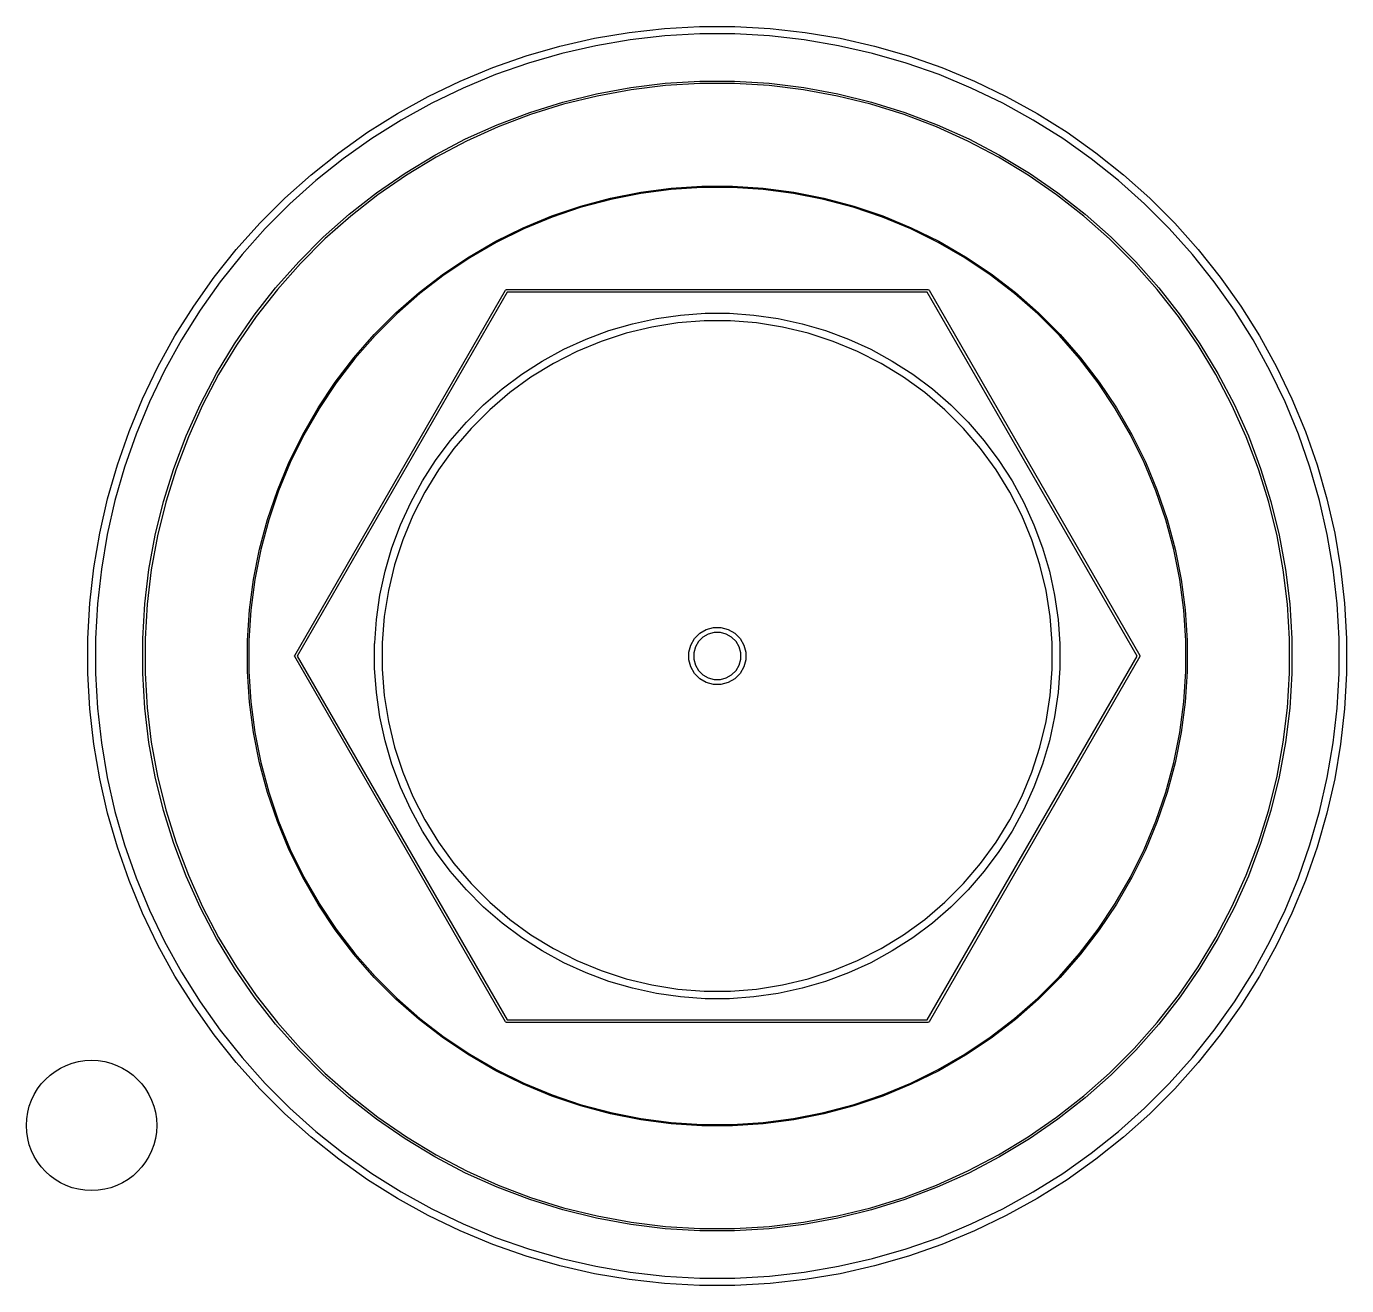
# Model space of a CAD drawing. Extents: x 0.78 to 7.64, y -5.36 to -1.05.
# Drawn here: x 6.644 to 7.641, y -5.357 to -4.407 of the extents above; entities that cross this region are included whole.
import ezdxf

# ---------------------------------------------------------------- set-up
doc = ezdxf.new("R2010")
doc.units = 0
doc.header["$MEASUREMENT"] = 0
doc.layers.add('BLACK', color=7, linetype='CONTINUOUS')

msp = doc.modelspace()

# ---------------------------------------------------------------- linework, layer by layer
at = {"layer": 'BLACK', "linetype": 'CONTINUOUS'}
for p, q in [((7.04661, -4.42156), (7.07261, -4.41563)), ((7.07261, -4.41563), (7.0989, -4.41116)), ((7.0989, -4.41116), (7.1254, -4.40818)), ((7.12588, -4.41388), (7.0997, -4.41683)), ((7.1254, -4.40818), (7.15202, -4.40668)), ((7.15218, -4.4124), (7.12588, -4.41388)), ((7.15202, -4.40668), (7.17869, -4.40668)), ((7.17853, -4.4124), (7.15218, -4.4124)), ((7.20483, -4.41388), (7.17853, -4.4124)), ((7.17869, -4.40668), (7.20531, -4.40818)), ((7.23101, -4.41683), (7.20483, -4.41388)), ((7.20531, -4.40818), (7.23181, -4.41116)), ((7.23181, -4.41116), (7.2581, -4.41563)), ((7.2581, -4.41563), (7.2841, -4.42156)), ((7.02099, -4.42895), (7.04661, -4.42156)), ((7.07373, -4.42124), (7.04804, -4.4271)), ((7.0997, -4.41683), (7.07373, -4.42124)), ((7.25698, -4.42124), (7.23101, -4.41683)), ((7.28267, -4.4271), (7.25698, -4.42124)), ((7.2841, -4.42156), (7.30972, -4.42895)), ((6.99582, -4.43775), (7.02099, -4.42895)), ((7.02273, -4.4344), (6.99786, -4.4431)), ((7.04804, -4.4271), (7.02273, -4.4344)), ((7.30798, -4.4344), (7.28267, -4.4271)), ((7.33285, -4.4431), (7.30798, -4.4344)), ((7.30972, -4.42895), (7.33489, -4.43775)), ((6.97118, -4.44796), (6.99582, -4.43775)), ((6.99786, -4.4431), (6.97352, -4.45318)), ((7.35719, -4.45318), (7.33285, -4.4431)), ((7.33489, -4.43775), (7.35953, -4.44796)), ((6.94716, -4.45953), (6.97118, -4.44796)), ((6.97352, -4.45318), (6.94978, -4.46461)), ((7.07425, -4.4575), (7.10004, -4.45278)), ((7.10031, -4.45453), (7.07463, -4.45923)), ((7.10004, -4.45278), (7.12607, -4.44962)), ((7.12623, -4.45138), (7.10031, -4.45453)), ((7.12607, -4.44962), (7.15224, -4.44803)), ((7.1523, -4.4498), (7.12623, -4.45138)), ((7.15224, -4.44803), (7.17846, -4.44803)), ((7.17841, -4.4498), (7.1523, -4.4498)), ((7.20448, -4.45138), (7.17841, -4.4498)), ((7.17846, -4.44803), (7.20464, -4.44962)), ((7.2304, -4.45453), (7.20448, -4.45138)), ((7.20464, -4.44962), (7.23066, -4.45278)), ((7.25608, -4.45923), (7.2304, -4.45453)), ((7.23066, -4.45278), (7.25645, -4.4575)), ((7.38093, -4.46461), (7.35719, -4.45318)), ((7.35953, -4.44796), (7.38355, -4.45953)), ((6.92382, -4.47243), (6.94716, -4.45953)), ((6.94978, -4.46461), (6.92673, -4.47735)), ((7.02376, -4.47158), (7.0488, -4.46378)), ((7.04927, -4.46548), (7.02434, -4.47325)), ((7.0488, -4.46378), (7.07425, -4.4575)), ((7.07463, -4.45923), (7.04927, -4.46548)), ((7.28144, -4.46548), (7.25608, -4.45923)), ((7.25645, -4.4575), (7.28191, -4.46378)), ((7.30637, -4.47325), (7.28144, -4.46548)), ((7.28191, -4.46378), (7.30694, -4.47158)), ((7.40398, -4.47735), (7.38093, -4.46461)), ((7.38355, -4.45953), (7.40689, -4.47243)), ((6.90124, -4.48661), (6.92382, -4.47243)), ((6.99925, -4.48088), (7.02376, -4.47158)), ((7.02434, -4.47325), (6.99993, -4.48251)), ((7.33078, -4.48251), (7.30637, -4.47325)), ((7.30694, -4.47158), (7.33146, -4.48088)), ((7.40689, -4.47243), (7.42947, -4.48661)), ((6.92673, -4.47735), (6.90442, -4.49137)), ((6.97534, -4.49164), (6.99925, -4.48088)), ((6.99993, -4.48251), (6.97611, -4.49323)), ((7.35459, -4.49323), (7.33078, -4.48251)), ((7.33146, -4.48088), (7.35537, -4.49164)), ((7.42629, -4.49137), (7.40398, -4.47735)), ((6.87949, -4.50205), (6.90124, -4.48661)), ((6.90442, -4.49137), (6.88293, -4.50662)), ((6.95212, -4.50382), (6.97534, -4.49164)), ((6.97611, -4.49323), (6.95299, -4.50536)), ((7.37772, -4.50536), (7.35459, -4.49323)), ((7.35537, -4.49164), (7.37859, -4.50382)), ((7.44778, -4.50662), (7.42629, -4.49137)), ((7.42947, -4.48661), (7.45122, -4.50205)), ((6.85864, -4.51867), (6.87949, -4.50205)), ((6.92968, -4.51739), (6.95212, -4.50382)), ((6.95299, -4.50536), (6.93065, -4.51887)), ((7.40006, -4.51887), (7.37772, -4.50536)), ((7.37859, -4.50382), (7.40102, -4.51739)), ((7.45122, -4.50205), (7.47207, -4.51867)), ((6.88293, -4.50662), (6.86233, -4.52304)), ((7.46837, -4.52304), (7.44778, -4.50662)), ((6.83876, -4.53644), (6.85864, -4.51867)), ((6.86233, -4.52304), (6.84269, -4.5406)), ((6.90811, -4.53228), (6.92968, -4.51739)), ((6.93065, -4.51887), (6.90916, -4.53371)), ((7.42155, -4.53371), (7.40006, -4.51887)), ((7.40102, -4.51739), (7.4226, -4.53228)), ((7.48802, -4.5406), (7.46837, -4.52304)), ((7.47207, -4.51867), (7.49195, -4.53644)), ((6.88747, -4.54845), (6.90811, -4.53228)), ((6.90916, -4.53371), (6.8886, -4.54981)), ((7.08476, -4.53624), (7.10754, -4.53171)), ((7.1077, -4.53269), (7.08499, -4.53721)), ((7.10754, -4.53171), (7.13057, -4.52868)), ((7.13066, -4.52966), (7.1077, -4.53269)), ((7.13057, -4.52868), (7.15374, -4.52716)), ((7.15377, -4.52815), (7.13066, -4.52966)), ((7.15374, -4.52716), (7.17697, -4.52716)), ((7.17693, -4.52815), (7.15377, -4.52815)), ((7.20005, -4.52966), (7.17693, -4.52815)), ((7.17697, -4.52716), (7.20014, -4.52868)), ((7.22301, -4.53269), (7.20005, -4.52966)), ((7.20014, -4.52868), (7.22317, -4.53171)), ((7.24572, -4.53721), (7.22301, -4.53269)), ((7.22317, -4.53171), (7.24595, -4.53624)), ((7.44211, -4.54981), (7.42155, -4.53371)), ((7.4226, -4.53228), (7.44324, -4.54845)), ((6.8199, -4.5553), (6.83876, -4.53644)), ((6.84269, -4.5406), (6.82406, -4.55923)), ((7.04033, -4.54972), (7.06233, -4.54225)), ((7.06261, -4.5432), (7.04068, -4.55064)), ((7.06233, -4.54225), (7.08476, -4.53624)), ((7.08499, -4.53721), (7.06261, -4.5432)), ((7.26809, -4.5432), (7.24572, -4.53721)), ((7.24595, -4.53624), (7.26838, -4.54225)), ((7.29003, -4.55064), (7.26809, -4.5432)), ((7.26838, -4.54225), (7.29038, -4.54972)), ((7.50665, -4.55923), (7.48802, -4.5406)), ((7.49195, -4.53644), (7.5108, -4.5553)), ((6.80214, -4.57518), (6.8199, -4.5553)), ((6.86784, -4.56584), (6.88747, -4.54845)), ((6.8886, -4.54981), (6.86906, -4.56713)), ((7.01888, -4.5586), (7.04033, -4.54972)), ((7.04068, -4.55064), (7.01929, -4.55951)), ((7.31142, -4.55951), (7.29003, -4.55064)), ((7.29038, -4.54972), (7.31183, -4.5586)), ((7.46165, -4.56713), (7.44211, -4.54981)), ((7.44324, -4.54845), (7.46287, -4.56584)), ((7.5108, -4.5553), (7.52857, -4.57518)), ((6.82406, -4.55923), (6.80651, -4.57887)), ((6.99805, -4.56888), (7.01888, -4.5586)), ((7.01929, -4.55951), (6.99851, -4.56975)), ((7.3322, -4.56975), (7.31142, -4.55951)), ((7.31183, -4.5586), (7.33266, -4.56888)), ((7.5242, -4.57887), (7.50665, -4.55923)), ((6.78551, -4.59603), (6.80214, -4.57518)), ((6.8493, -4.58438), (6.86784, -4.56584)), ((6.86906, -4.56713), (6.85059, -4.58559)), ((6.97793, -4.58049), (6.99805, -4.56888)), ((6.99851, -4.56975), (6.97846, -4.58133)), ((7.35225, -4.58133), (7.3322, -4.56975)), ((7.33266, -4.56888), (7.35278, -4.58049)), ((7.48012, -4.58559), (7.46165, -4.56713)), ((7.46287, -4.56584), (7.48141, -4.58438)), ((7.52857, -4.57518), (7.5452, -4.59603)), ((6.80651, -4.57887), (6.79008, -4.59947)), ((6.83191, -4.604), (6.8493, -4.58438)), ((6.95862, -4.59339), (6.97793, -4.58049)), ((6.97846, -4.58133), (6.9592, -4.5942)), ((7.37151, -4.5942), (7.35225, -4.58133)), ((7.35278, -4.58049), (7.37209, -4.59339)), ((7.48141, -4.58438), (7.49879, -4.604)), ((7.54063, -4.59947), (7.5242, -4.57887)), ((6.85059, -4.58559), (6.83327, -4.60514)), ((6.94019, -4.60753), (6.95862, -4.59339)), ((6.9592, -4.5942), (6.94082, -4.6083)), ((7.38988, -4.6083), (7.37151, -4.5942)), ((7.37209, -4.59339), (7.39051, -4.60753)), ((7.49743, -4.60514), (7.48012, -4.58559)), ((6.77008, -4.61778), (6.78551, -4.59603)), ((6.79008, -4.59947), (6.77484, -4.62095)), ((6.81574, -4.62464), (6.83191, -4.604)), ((6.83327, -4.60514), (6.81717, -4.62569)), ((7.00564, -4.60552), (7.00577, -4.60548)), ((7.00577, -4.60548), (7.00587, -4.60539)), ((7.00587, -4.60539), (7.00624, -4.60531)), ((7.00624, -4.60531), (7.32447, -4.60531)), ((7.32447, -4.60531), (7.32484, -4.60539)), ((7.32484, -4.60539), (7.32494, -4.60548)), ((7.32494, -4.60548), (7.32507, -4.60552)), ((7.51354, -4.62569), (7.49743, -4.60514)), ((7.49879, -4.604), (7.51496, -4.62464)), ((7.55587, -4.62095), (7.54063, -4.59947)), ((7.5452, -4.59603), (7.56063, -4.61778)), ((6.84628, -4.8814), (7.00539, -4.60581)), ((7.00681, -4.60728), (6.84827, -4.88189)), ((6.92273, -4.62285), (6.94019, -4.60753)), ((6.94082, -4.6083), (6.92341, -4.62357)), ((7.00539, -4.60581), (7.00564, -4.60552)), ((7.3239, -4.60728), (7.00681, -4.60728)), ((7.48244, -4.88189), (7.3239, -4.60728)), ((7.32507, -4.60552), (7.32532, -4.60581)), ((7.32532, -4.60581), (7.48443, -4.8814)), ((7.4073, -4.62357), (7.38988, -4.6083)), ((7.39051, -4.60753), (7.40798, -4.62285)), ((6.75589, -4.64035), (6.77008, -4.61778)), ((6.77484, -4.62095), (6.76082, -4.64326)), ((6.80085, -4.64622), (6.81574, -4.62464)), ((6.90631, -4.63927), (6.92273, -4.62285)), ((6.92341, -4.62357), (6.90703, -4.63995)), ((7.11939, -4.62714), (7.13768, -4.62451)), ((7.13768, -4.62451), (7.15612, -4.6232)), ((7.15612, -4.6232), (7.17459, -4.6232)), ((7.17459, -4.6232), (7.19302, -4.62451)), ((7.19302, -4.62451), (7.21132, -4.62714)), ((7.42367, -4.63995), (7.4073, -4.62357)), ((7.40798, -4.62285), (7.4244, -4.63927)), ((7.51496, -4.62464), (7.52986, -4.64622)), ((7.56989, -4.64326), (7.55587, -4.62095)), ((7.56063, -4.61778), (7.57482, -4.64035)), ((6.81717, -4.62569), (6.80234, -4.64718)), ((7.08361, -4.63628), (7.10134, -4.63107)), ((7.11597, -4.63361), (7.09664, -4.63825)), ((7.10134, -4.63107), (7.11939, -4.62714)), ((7.1356, -4.6305), (7.11597, -4.63361)), ((7.15542, -4.62894), (7.1356, -4.6305)), ((7.17529, -4.62894), (7.15542, -4.62894)), ((7.19511, -4.6305), (7.17529, -4.62894)), ((7.21474, -4.63361), (7.19511, -4.6305)), ((7.21132, -4.62714), (7.22937, -4.63107)), ((7.23407, -4.63825), (7.21474, -4.63361)), ((7.22937, -4.63107), (7.2471, -4.63628)), ((7.52837, -4.64718), (7.51354, -4.62569)), ((6.74299, -4.66369), (6.75589, -4.64035)), ((6.76082, -4.64326), (6.74808, -4.66632)), ((6.891, -4.65673), (6.90631, -4.63927)), ((6.90703, -4.63995), (6.89176, -4.65736)), ((7.04948, -4.65041), (7.06629, -4.64274)), ((7.07774, -4.64439), (7.05937, -4.652)), ((7.06629, -4.64274), (7.08361, -4.63628)), ((7.09664, -4.63825), (7.07774, -4.64439)), ((7.25297, -4.64439), (7.23407, -4.63825)), ((7.2471, -4.63628), (7.26442, -4.64274)), ((7.27134, -4.652), (7.25297, -4.64439)), ((7.26442, -4.64274), (7.28122, -4.65041)), ((7.43895, -4.65736), (7.42367, -4.63995)), ((7.4244, -4.63927), (7.43971, -4.65673)), ((7.58263, -4.66632), (7.56989, -4.64326)), ((7.57482, -4.64035), (7.58772, -4.66369)), ((6.78729, -4.66866), (6.80085, -4.64622)), ((6.80234, -4.64718), (6.78883, -4.66953)), ((7.03327, -4.65927), (7.04948, -4.65041)), ((7.05937, -4.652), (7.04166, -4.66102)), ((7.28905, -4.66102), (7.27134, -4.652)), ((7.28122, -4.65041), (7.29744, -4.65927)), ((7.54188, -4.66953), (7.52837, -4.64718)), ((7.52986, -4.64622), (7.54342, -4.66866)), ((6.73142, -4.68772), (6.74299, -4.66369)), ((6.87686, -4.67516), (6.891, -4.65673)), ((6.89176, -4.65736), (6.87766, -4.67573)), ((7.01772, -4.66926), (7.03327, -4.65927)), ((7.04166, -4.66102), (7.02471, -4.6714)), ((7.306, -4.6714), (7.28905, -4.66102)), ((7.29744, -4.65927), (7.31299, -4.66926)), ((7.45304, -4.67573), (7.43895, -4.65736)), ((7.43971, -4.65673), (7.45385, -4.67516)), ((7.58772, -4.66369), (7.59929, -4.68772)), ((6.74808, -4.66632), (6.73664, -4.69005)), ((6.7751, -4.69187), (6.78729, -4.66866)), ((6.78883, -4.66953), (6.77669, -4.69265)), ((6.86395, -4.69447), (6.87686, -4.67516)), ((7.00293, -4.68033), (7.01772, -4.66926)), ((7.02471, -4.6714), (7.00863, -4.68309)), ((7.32208, -4.68309), (7.306, -4.6714)), ((7.31299, -4.66926), (7.32778, -4.68033)), ((7.45385, -4.67516), (7.46675, -4.69447)), ((7.55402, -4.69265), (7.54188, -4.66953)), ((7.54342, -4.66866), (7.55561, -4.69187)), ((7.59406, -4.69005), (7.58263, -4.66632)), ((6.87766, -4.67573), (6.8648, -4.69499)), ((6.98896, -4.69243), (7.00293, -4.68033)), ((7.00863, -4.68309), (6.99352, -4.696)), ((7.33719, -4.696), (7.32208, -4.68309)), ((7.32778, -4.68033), (7.34174, -4.69243)), ((7.46591, -4.69499), (7.45304, -4.67573)), ((6.72122, -4.71235), (6.73142, -4.68772)), ((6.73664, -4.69005), (6.72656, -4.71439)), ((6.76434, -4.71578), (6.7751, -4.69187)), ((6.77669, -4.69265), (6.76598, -4.71646)), ((6.85234, -4.71458), (6.86395, -4.69447)), ((6.8648, -4.69499), (6.85322, -4.71505)), ((6.9759, -4.7055), (6.98896, -4.69243)), ((7.34174, -4.69243), (7.35481, -4.7055)), ((7.47749, -4.71505), (7.46591, -4.69499)), ((7.46675, -4.69447), (7.47837, -4.71458)), ((7.56473, -4.71646), (7.55402, -4.69265)), ((7.55561, -4.69187), (7.56637, -4.71578)), ((7.60415, -4.71439), (7.59406, -4.69005)), ((7.59929, -4.68772), (7.60949, -4.71235)), ((6.99352, -4.696), (6.97946, -4.71005)), ((7.35125, -4.71005), (7.33719, -4.696)), ((6.71241, -4.73752), (6.72122, -4.71235)), ((6.72656, -4.71439), (6.71786, -4.73926)), ((6.84207, -4.73541), (6.85234, -4.71458)), ((6.85322, -4.71505), (6.84297, -4.73582)), ((6.9638, -4.71946), (6.9759, -4.7055)), ((6.97946, -4.71005), (6.96655, -4.72517)), ((7.36416, -4.72517), (7.35125, -4.71005)), ((7.35481, -4.7055), (7.36691, -4.71946)), ((7.48774, -4.73582), (7.47749, -4.71505)), ((7.47837, -4.71458), (7.48864, -4.73541)), ((7.61285, -4.73926), (7.60415, -4.71439)), ((7.60949, -4.71235), (7.6183, -4.73752)), ((6.75504, -4.7403), (6.76434, -4.71578)), ((6.76598, -4.71646), (6.75672, -4.74088)), ((6.95272, -4.73426), (6.9638, -4.71946)), ((7.36691, -4.71946), (7.37799, -4.73426)), ((7.57399, -4.74088), (7.56473, -4.71646)), ((7.56637, -4.71578), (7.57567, -4.7403)), ((6.94273, -4.7498), (6.95272, -4.73426)), ((6.96655, -4.72517), (6.95487, -4.74125)), ((7.37584, -4.74125), (7.36416, -4.72517)), ((7.37799, -4.73426), (7.38798, -4.7498)), ((6.70503, -4.76315), (6.71241, -4.73752)), ((6.71786, -4.73926), (6.71057, -4.76458)), ((6.74724, -4.76533), (6.75504, -4.7403)), ((6.75672, -4.74088), (6.74895, -4.76581)), ((6.83318, -4.75687), (6.84207, -4.73541)), ((6.84297, -4.73582), (6.83411, -4.75722)), ((6.95487, -4.74125), (6.94448, -4.7582)), ((7.38622, -4.7582), (7.37584, -4.74125)), ((7.4966, -4.75722), (7.48774, -4.73582)), ((7.48864, -4.73541), (7.49753, -4.75687)), ((7.58176, -4.76581), (7.57399, -4.74088)), ((7.57567, -4.7403), (7.58347, -4.76533)), ((7.62014, -4.76458), (7.61285, -4.73926)), ((7.6183, -4.73752), (7.62568, -4.76315)), ((6.93388, -4.76602), (6.94273, -4.7498)), ((7.38798, -4.7498), (7.39683, -4.76602)), ((6.6991, -4.78915), (6.70503, -4.76315)), ((6.71057, -4.76458), (6.70471, -4.79026)), ((6.82572, -4.77886), (6.83318, -4.75687)), ((6.83411, -4.75722), (6.82666, -4.77915)), ((6.94448, -4.7582), (6.93546, -4.77591)), ((7.39525, -4.77591), (7.38622, -4.7582)), ((7.50404, -4.77915), (7.4966, -4.75722)), ((7.49753, -4.75687), (7.50499, -4.77886)), ((7.626, -4.79026), (7.62014, -4.76458)), ((7.62568, -4.76315), (7.63161, -4.78915)), ((6.74097, -4.79079), (6.74724, -4.76533)), ((6.74895, -4.76581), (6.7427, -4.79116)), ((6.9262, -4.78283), (6.93388, -4.76602)), ((7.39683, -4.76602), (7.40451, -4.78283)), ((7.58801, -4.79116), (7.58176, -4.76581)), ((7.58347, -4.76533), (7.58974, -4.79079)), ((6.8197, -4.8013), (6.82572, -4.77886)), ((6.82666, -4.77915), (6.82067, -4.80152)), ((6.91974, -4.80014), (6.9262, -4.78283)), ((6.93546, -4.77591), (6.92785, -4.79427)), ((7.40286, -4.79427), (7.39525, -4.77591)), ((7.40451, -4.78283), (7.41097, -4.80014)), ((7.51004, -4.80152), (7.50404, -4.77915)), ((7.50499, -4.77886), (7.511, -4.8013)), ((6.69463, -4.81543), (6.6991, -4.78915)), ((6.70471, -4.79026), (6.70029, -4.81623)), ((6.73624, -4.81658), (6.74097, -4.79079)), ((6.7427, -4.79116), (6.73799, -4.81685)), ((6.92785, -4.79427), (6.92171, -4.81318)), ((7.409, -4.81318), (7.40286, -4.79427)), ((7.59272, -4.81685), (7.58801, -4.79116)), ((7.58974, -4.79079), (7.59447, -4.81658)), ((7.63042, -4.81623), (7.626, -4.79026)), ((7.63161, -4.78915), (7.63608, -4.81543)), ((6.81517, -4.82407), (6.8197, -4.8013)), ((6.82067, -4.80152), (6.81615, -4.82424)), ((6.91454, -4.81787), (6.91974, -4.80014)), ((7.41097, -4.80014), (7.41617, -4.81787)), ((7.51456, -4.82424), (7.51004, -4.80152)), ((7.511, -4.8013), (7.51554, -4.82407)), ((6.92171, -4.81318), (6.91707, -4.8325)), ((7.41364, -4.8325), (7.409, -4.81318)), ((6.69164, -4.84193), (6.69463, -4.81543)), ((6.70029, -4.81623), (6.69734, -4.84241)), ((6.73308, -4.84261), (6.73624, -4.81658)), ((6.73799, -4.81685), (6.73484, -4.84277)), ((6.81214, -4.8471), (6.81517, -4.82407)), ((6.81615, -4.82424), (6.81313, -4.8472)), ((6.91061, -4.83593), (6.91454, -4.81787)), ((7.41617, -4.81787), (7.4201, -4.83593)), ((7.51758, -4.8472), (7.51456, -4.82424)), ((7.51554, -4.82407), (7.51857, -4.8471)), ((7.59586, -4.84277), (7.59272, -4.81685)), ((7.59447, -4.81658), (7.59763, -4.84261)), ((7.63337, -4.84241), (7.63042, -4.81623)), ((7.63608, -4.81543), (7.63907, -4.84193)), ((6.91707, -4.8325), (6.91396, -4.85214)), ((7.41675, -4.85214), (7.41364, -4.8325)), ((6.69015, -4.86856), (6.69164, -4.84193)), ((6.69734, -4.84241), (6.69587, -4.86872)), ((6.7315, -4.86878), (6.73308, -4.84261)), ((6.73484, -4.84277), (6.73327, -4.86883)), ((6.90798, -4.85422), (6.91061, -4.83593)), ((7.4201, -4.83593), (7.42273, -4.85422)), ((7.59744, -4.86883), (7.59586, -4.84277)), ((7.59763, -4.84261), (7.59921, -4.86878)), ((7.63484, -4.86872), (7.63337, -4.84241)), ((7.63907, -4.84193), (7.64056, -4.86856)), ((6.81062, -4.87028), (6.81214, -4.8471)), ((6.81313, -4.8472), (6.81161, -4.87031)), ((6.90671, -4.87195), (6.90798, -4.85422)), ((6.91396, -4.85214), (6.9124, -4.87195)), ((7.41831, -4.87195), (7.41675, -4.85214)), ((7.42273, -4.85422), (7.42405, -4.87265)), ((7.51909, -4.87031), (7.51758, -4.8472)), ((7.51857, -4.8471), (7.52009, -4.87028)), ((7.15217, -4.86471), (7.15707, -4.86188)), ((7.15707, -4.86188), (7.16253, -4.86042)), ((7.16302, -4.86417), (7.15852, -4.86538)), ((7.16253, -4.86042), (7.16818, -4.86042)), ((7.16769, -4.86417), (7.16302, -4.86417)), ((7.17219, -4.86538), (7.16769, -4.86417)), ((7.16818, -4.86042), (7.17364, -4.86188)), ((7.17364, -4.86188), (7.17854, -4.86471)), ((6.69015, -4.86872), (6.69015, -4.86856)), ((6.69015, -4.89522), (6.69015, -4.86872)), ((6.69587, -4.86872), (6.69587, -4.89506)), ((6.7315, -4.86883), (6.7315, -4.86878)), ((6.7315, -4.895), (6.7315, -4.86883)), ((6.73327, -4.86883), (6.73327, -4.89495)), ((6.81062, -4.87031), (6.81062, -4.87028)), ((6.81062, -4.8935), (6.81062, -4.87031)), ((6.81161, -4.87031), (6.81161, -4.89347)), ((6.90666, -4.87265), (6.90671, -4.87195)), ((6.90666, -4.89113), (6.90666, -4.87265)), ((6.9124, -4.87195), (6.9124, -4.89183)), ((7.14389, -4.87906), (7.14535, -4.8736)), ((7.14535, -4.8736), (7.14818, -4.86871)), ((7.14818, -4.86871), (7.15217, -4.86471)), ((7.15118, -4.87101), (7.14885, -4.87505)), ((7.15448, -4.86771), (7.15118, -4.87101)), ((7.15852, -4.86538), (7.15448, -4.86771)), ((7.17623, -4.86771), (7.17219, -4.86538)), ((7.17953, -4.87101), (7.17623, -4.86771)), ((7.17854, -4.86471), (7.18253, -4.86871)), ((7.18186, -4.87505), (7.17953, -4.87101)), ((7.18253, -4.86871), (7.18536, -4.8736)), ((7.18536, -4.8736), (7.18682, -4.87906)), ((7.41831, -4.89183), (7.41831, -4.87195)), ((7.42405, -4.87265), (7.42405, -4.89113)), ((7.51909, -4.89347), (7.51909, -4.87031)), ((7.52009, -4.87028), (7.52009, -4.8935)), ((7.59744, -4.89495), (7.59744, -4.86883)), ((7.59921, -4.86878), (7.59921, -4.895)), ((7.63484, -4.89506), (7.63484, -4.86872)), ((7.64056, -4.86856), (7.64056, -4.89522)), ((6.84615, -4.88176), (6.84628, -4.8814)), ((6.84619, -4.88189), (6.84615, -4.88176)), ((6.84615, -4.88202), (6.84619, -4.88189)), ((6.84628, -4.88238), (6.84615, -4.88202)), ((7.00539, -5.15797), (6.84628, -4.88238)), ((6.84827, -4.88189), (7.00681, -5.1565)), ((7.14389, -4.87956), (7.14389, -4.87906)), ((7.14389, -4.88472), (7.14389, -4.87956)), ((7.14885, -4.87505), (7.14764, -4.87956)), ((7.14764, -4.87956), (7.14764, -4.88422)), ((7.14764, -4.88422), (7.14885, -4.88873)), ((7.18307, -4.87956), (7.18186, -4.87505)), ((7.18186, -4.88873), (7.18307, -4.88422)), ((7.18307, -4.88422), (7.18307, -4.87956)), ((7.18682, -4.87906), (7.18682, -4.88472)), ((7.3239, -5.1565), (7.48244, -4.88189)), ((7.48443, -4.88238), (7.32532, -5.15797)), ((7.48443, -4.8814), (7.48455, -4.88176)), ((7.48455, -4.88202), (7.48443, -4.88238)), ((7.48455, -4.88176), (7.48452, -4.88189)), ((7.48452, -4.88189), (7.48455, -4.88202)), ((6.81214, -4.91668), (6.81062, -4.8935)), ((6.81161, -4.89347), (6.81313, -4.91658)), ((6.90798, -4.90956), (6.90666, -4.89113)), ((6.9124, -4.89183), (6.91396, -4.91164)), ((7.14535, -4.89018), (7.14389, -4.88472)), ((7.14818, -4.89507), (7.14535, -4.89018)), ((7.14885, -4.88873), (7.15118, -4.89277)), ((7.15118, -4.89277), (7.15448, -4.89607)), ((7.17623, -4.89607), (7.17953, -4.89277)), ((7.17953, -4.89277), (7.18186, -4.88873)), ((7.18536, -4.89018), (7.18253, -4.89507)), ((7.18682, -4.88472), (7.18536, -4.89018)), ((7.41675, -4.91164), (7.41831, -4.89183)), ((7.42405, -4.89113), (7.42273, -4.90956)), ((7.51758, -4.91658), (7.51909, -4.89347)), ((7.52009, -4.8935), (7.51857, -4.91668)), ((6.69164, -4.92185), (6.69015, -4.89522)), ((6.69587, -4.89506), (6.69734, -4.92137)), ((6.73308, -4.92117), (6.7315, -4.895)), ((6.73327, -4.89495), (6.73484, -4.92101)), ((7.15217, -4.89907), (7.14818, -4.89507)), ((7.15707, -4.9019), (7.15217, -4.89907)), ((7.15448, -4.89607), (7.15852, -4.8984)), ((7.16253, -4.90336), (7.15707, -4.9019)), ((7.15852, -4.8984), (7.16302, -4.89961)), ((7.16818, -4.90336), (7.16253, -4.90336)), ((7.16302, -4.89961), (7.16769, -4.89961)), ((7.16769, -4.89961), (7.17219, -4.8984)), ((7.17364, -4.9019), (7.16818, -4.90336)), ((7.17219, -4.8984), (7.17623, -4.89607)), ((7.17854, -4.89907), (7.17364, -4.9019)), ((7.18253, -4.89507), (7.17854, -4.89907)), ((7.59586, -4.92101), (7.59744, -4.89495)), ((7.59921, -4.895), (7.59763, -4.92117)), ((7.63337, -4.92137), (7.63484, -4.89506)), ((7.64056, -4.89522), (7.63907, -4.92185)), ((6.91061, -4.92785), (6.90798, -4.90956)), ((6.91396, -4.91164), (6.91707, -4.93128)), ((7.41364, -4.93128), (7.41675, -4.91164)), ((7.42273, -4.90956), (7.4201, -4.92785)), ((6.69463, -4.94835), (6.69164, -4.92185)), ((6.69734, -4.92137), (6.70029, -4.94755)), ((6.73624, -4.9472), (6.73308, -4.92117)), ((6.73484, -4.92101), (6.73799, -4.94693)), ((6.81517, -4.9397), (6.81214, -4.91668)), ((6.81313, -4.91658), (6.81615, -4.93954)), ((7.51456, -4.93954), (7.51758, -4.91658)), ((7.51857, -4.91668), (7.51554, -4.9397)), ((7.59272, -4.94693), (7.59586, -4.92101)), ((7.59763, -4.92117), (7.59447, -4.9472)), ((7.63042, -4.94755), (7.63337, -4.92137)), ((7.63907, -4.92185), (7.63608, -4.94835)), ((6.91454, -4.94591), (6.91061, -4.92785)), ((6.91707, -4.93128), (6.92171, -4.9506)), ((7.409, -4.9506), (7.41364, -4.93128)), ((7.4201, -4.92785), (7.41617, -4.94591)), ((6.8197, -4.96248), (6.81517, -4.9397)), ((6.81615, -4.93954), (6.82067, -4.96226)), ((7.51004, -4.96226), (7.51456, -4.93954)), ((7.51554, -4.9397), (7.511, -4.96248)), ((6.6991, -4.97463), (6.69463, -4.94835)), ((6.70029, -4.94755), (6.70471, -4.97352)), ((6.74097, -4.97299), (6.73624, -4.9472)), ((6.73799, -4.94693), (6.7427, -4.97262)), ((6.91974, -4.96364), (6.91454, -4.94591)), ((6.92171, -4.9506), (6.92785, -4.96951)), ((7.40286, -4.96951), (7.409, -4.9506)), ((7.41617, -4.94591), (7.41097, -4.96364)), ((7.58801, -4.97262), (7.59272, -4.94693)), ((7.59447, -4.9472), (7.58974, -4.97299)), ((7.626, -4.97352), (7.63042, -4.94755)), ((7.63608, -4.94835), (7.63161, -4.97463)), ((6.82572, -4.98492), (6.8197, -4.96248)), ((6.82067, -4.96226), (6.82666, -4.98463)), ((6.9262, -4.98095), (6.91974, -4.96364)), ((7.41097, -4.96364), (7.40451, -4.98095)), ((7.50404, -4.98463), (7.51004, -4.96226)), ((7.511, -4.96248), (7.50499, -4.98492)), ((6.70471, -4.97352), (6.71057, -4.9992)), ((6.74724, -4.99845), (6.74097, -4.97299)), ((6.7427, -4.97262), (6.74895, -4.99797)), ((6.92785, -4.96951), (6.93546, -4.98787)), ((7.39525, -4.98787), (7.40286, -4.96951)), ((7.58176, -4.99797), (7.58801, -4.97262)), ((7.58974, -4.97299), (7.58347, -4.99845)), ((7.62014, -4.9992), (7.626, -4.97352)), ((6.70503, -5.00063), (6.6991, -4.97463)), ((6.93388, -4.99776), (6.9262, -4.98095)), ((7.40451, -4.98095), (7.39683, -4.99776)), ((7.63161, -4.97463), (7.62568, -5.00063)), ((6.83318, -5.00691), (6.82572, -4.98492)), ((6.82666, -4.98463), (6.83411, -5.00656)), ((6.93546, -4.98787), (6.94448, -5.00558)), ((7.38622, -5.00558), (7.39525, -4.98787)), ((7.4966, -5.00656), (7.50404, -4.98463)), ((7.50499, -4.98492), (7.49753, -5.00691)), ((6.71241, -5.02626), (6.70503, -5.00063)), ((6.71057, -4.9992), (6.71786, -5.02452)), ((6.75504, -5.02348), (6.74724, -4.99845)), ((6.74895, -4.99797), (6.75672, -5.0229)), ((6.94273, -5.01398), (6.93388, -4.99776)), ((7.39683, -4.99776), (7.38798, -5.01398)), ((7.57399, -5.0229), (7.58176, -4.99797)), ((7.58347, -4.99845), (7.57567, -5.02348)), ((7.61285, -5.02452), (7.62014, -4.9992)), ((7.62568, -5.00063), (7.6183, -5.02626)), ((6.84207, -5.02837), (6.83318, -5.00691)), ((6.83411, -5.00656), (6.84297, -5.02796)), ((6.95272, -5.02952), (6.94273, -5.01398)), ((6.94448, -5.00558), (6.95487, -5.02253)), ((7.37584, -5.02253), (7.38622, -5.00558)), ((7.38798, -5.01398), (7.37799, -5.02952)), ((7.48774, -5.02796), (7.4966, -5.00656)), ((7.49753, -5.00691), (7.48864, -5.02837)), ((6.76434, -5.048), (6.75504, -5.02348)), ((6.75672, -5.0229), (6.76598, -5.04732)), ((6.95487, -5.02253), (6.96655, -5.03861)), ((7.36416, -5.03861), (7.37584, -5.02253)), ((7.56473, -5.04732), (7.57399, -5.0229)), ((7.57567, -5.02348), (7.56637, -5.048)), ((6.72122, -5.05143), (6.71241, -5.02626)), ((6.71786, -5.02452), (6.72656, -5.04939)), ((6.85234, -5.0492), (6.84207, -5.02837)), ((6.84297, -5.02796), (6.85322, -5.04873)), ((6.9638, -5.04432), (6.95272, -5.02952)), ((7.37799, -5.02952), (7.36691, -5.04432)), ((7.47749, -5.04873), (7.48774, -5.02796)), ((7.48864, -5.02837), (7.47837, -5.0492)), ((7.60415, -5.04939), (7.61285, -5.02452)), ((7.6183, -5.02626), (7.60949, -5.05143)), ((6.96655, -5.03861), (6.97946, -5.05373)), ((7.35125, -5.05373), (7.36416, -5.03861)), ((6.73142, -5.07606), (6.72122, -5.05143)), ((6.72656, -5.04939), (6.73664, -5.07372)), ((6.7751, -5.07191), (6.76434, -5.048)), ((6.76598, -5.04732), (6.77669, -5.07113)), ((6.86395, -5.06931), (6.85234, -5.0492)), ((6.85322, -5.04873), (6.8648, -5.06879)), ((6.9759, -5.05828), (6.9638, -5.04432)), ((6.97946, -5.05373), (6.99352, -5.06778)), ((7.33719, -5.06778), (7.35125, -5.05373)), ((7.36691, -5.04432), (7.35481, -5.05828)), ((7.46591, -5.06879), (7.47749, -5.04873)), ((7.47837, -5.0492), (7.46675, -5.06931)), ((7.55402, -5.07113), (7.56473, -5.04732)), ((7.56637, -5.048), (7.55561, -5.07191)), ((7.59406, -5.07372), (7.60415, -5.04939)), ((7.60949, -5.05143), (7.59929, -5.07606)), ((6.98896, -5.07135), (6.9759, -5.05828)), ((7.35481, -5.05828), (7.34174, -5.07135)), ((6.73664, -5.07372), (6.74808, -5.09746)), ((6.78729, -5.09512), (6.7751, -5.07191)), ((6.77669, -5.07113), (6.78883, -5.09425)), ((6.87686, -5.08862), (6.86395, -5.06931)), ((6.8648, -5.06879), (6.87766, -5.08805)), ((7.00293, -5.08345), (6.98896, -5.07135)), ((6.99352, -5.06778), (7.00863, -5.08069)), ((7.32208, -5.08069), (7.33719, -5.06778)), ((7.34174, -5.07135), (7.32778, -5.08345)), ((7.45304, -5.08805), (7.46591, -5.06879)), ((7.46675, -5.06931), (7.45385, -5.08862)), ((7.54188, -5.09425), (7.55402, -5.07113)), ((7.55561, -5.07191), (7.54342, -5.09512)), ((7.58263, -5.09746), (7.59406, -5.07372)), ((6.74299, -5.10009), (6.73142, -5.07606)), ((7.01772, -5.09452), (7.00293, -5.08345)), ((7.00863, -5.08069), (7.02471, -5.09237)), ((7.306, -5.09237), (7.32208, -5.08069)), ((7.32778, -5.08345), (7.31299, -5.09452)), ((7.59929, -5.07606), (7.58772, -5.10009)), ((6.891, -5.10705), (6.87686, -5.08862)), ((6.87766, -5.08805), (6.89176, -5.10642)), ((7.02471, -5.09237), (7.04166, -5.10276)), ((7.28905, -5.10276), (7.306, -5.09237)), ((7.43895, -5.10642), (7.45304, -5.08805)), ((7.45385, -5.08862), (7.43971, -5.10705)), ((6.75589, -5.12343), (6.74299, -5.10009)), ((6.74808, -5.09746), (6.76082, -5.12052)), ((6.80085, -5.11756), (6.78729, -5.09512)), ((6.78883, -5.09425), (6.80234, -5.1166)), ((7.03327, -5.10451), (7.01772, -5.09452)), ((7.04166, -5.10276), (7.05937, -5.11178)), ((7.27134, -5.11178), (7.28905, -5.10276)), ((7.31299, -5.09452), (7.29744, -5.10451)), ((7.52837, -5.1166), (7.54188, -5.09425)), ((7.54342, -5.09512), (7.52986, -5.11756)), ((7.56989, -5.12052), (7.58263, -5.09746)), ((7.58772, -5.10009), (7.57482, -5.12343)), ((6.90631, -5.12451), (6.891, -5.10705)), ((6.89176, -5.10642), (6.90703, -5.12383)), ((7.04948, -5.11337), (7.03327, -5.10451)), ((7.06629, -5.12104), (7.04948, -5.11337)), ((7.05937, -5.11178), (7.07774, -5.11939)), ((7.25297, -5.11939), (7.27134, -5.11178)), ((7.28122, -5.11337), (7.26442, -5.12104)), ((7.29744, -5.10451), (7.28122, -5.11337)), ((7.42367, -5.12383), (7.43895, -5.10642)), ((7.43971, -5.10705), (7.4244, -5.12451)), ((6.77008, -5.146), (6.75589, -5.12343)), ((6.76082, -5.12052), (6.77484, -5.14283)), ((6.81574, -5.13914), (6.80085, -5.11756)), ((6.80234, -5.1166), (6.81717, -5.13809)), ((6.90703, -5.12383), (6.92341, -5.14021)), ((7.08361, -5.1275), (7.06629, -5.12104)), ((7.07774, -5.11939), (7.09664, -5.12553)), ((7.23407, -5.12553), (7.25297, -5.11939)), ((7.26442, -5.12104), (7.2471, -5.1275)), ((7.4073, -5.14021), (7.42367, -5.12383)), ((7.51354, -5.13809), (7.52837, -5.1166)), ((7.52986, -5.11756), (7.51496, -5.13914)), ((7.55587, -5.14283), (7.56989, -5.12052)), ((7.57482, -5.12343), (7.56063, -5.146)), ((6.92273, -5.14093), (6.90631, -5.12451)), ((7.10134, -5.13271), (7.08361, -5.1275)), ((7.09664, -5.12553), (7.11597, -5.13017)), ((7.11939, -5.13664), (7.10134, -5.13271)), ((7.11597, -5.13017), (7.1356, -5.13328)), ((7.1356, -5.13328), (7.15542, -5.13484)), ((7.17529, -5.13484), (7.19511, -5.13328)), ((7.19511, -5.13328), (7.21474, -5.13017)), ((7.22937, -5.13271), (7.21132, -5.13664)), ((7.21474, -5.13017), (7.23407, -5.12553)), ((7.2471, -5.1275), (7.22937, -5.13271)), ((7.4244, -5.12451), (7.40798, -5.14093)), ((6.77484, -5.14283), (6.79008, -5.16431)), ((6.83191, -5.15978), (6.81574, -5.13914)), ((6.81717, -5.13809), (6.83327, -5.15864)), ((6.94019, -5.15625), (6.92273, -5.14093)), ((6.92341, -5.14021), (6.94082, -5.15548)), ((7.13768, -5.13926), (7.11939, -5.13664)), ((7.15612, -5.14058), (7.13768, -5.13926)), ((7.15542, -5.13484), (7.17529, -5.13484)), ((7.17459, -5.14058), (7.15612, -5.14058)), ((7.19302, -5.13926), (7.17459, -5.14058)), ((7.21132, -5.13664), (7.19302, -5.13926)), ((7.38988, -5.15548), (7.4073, -5.14021)), ((7.40798, -5.14093), (7.39051, -5.15625)), ((7.49743, -5.15864), (7.51354, -5.13809)), ((7.51496, -5.13914), (7.49879, -5.15978)), ((7.54063, -5.16431), (7.55587, -5.14283)), ((6.78551, -5.16775), (6.77008, -5.146)), ((7.56063, -5.146), (7.5452, -5.16775)), ((6.8493, -5.1794), (6.83191, -5.15978)), ((6.83327, -5.15864), (6.85059, -5.17819)), ((6.95862, -5.17039), (6.94019, -5.15625)), ((6.94082, -5.15548), (6.9592, -5.16958)), ((7.00564, -5.15826), (7.00539, -5.15797)), ((7.00577, -5.1583), (7.00564, -5.15826)), ((7.00587, -5.15839), (7.00577, -5.1583)), ((7.00624, -5.15846), (7.00587, -5.15839)), ((7.32447, -5.15846), (7.00624, -5.15846)), ((7.00681, -5.1565), (7.3239, -5.1565)), ((7.32484, -5.15839), (7.32447, -5.15846)), ((7.32494, -5.1583), (7.32484, -5.15839)), ((7.32507, -5.15826), (7.32494, -5.1583)), ((7.32532, -5.15797), (7.32507, -5.15826)), ((7.37151, -5.16958), (7.38988, -5.15548)), ((7.39051, -5.15625), (7.37209, -5.17039)), ((7.48012, -5.17819), (7.49743, -5.15864)), ((7.49879, -5.15978), (7.48141, -5.1794)), ((6.80214, -5.1886), (6.78551, -5.16775)), ((6.79008, -5.16431), (6.80651, -5.18491)), ((6.97793, -5.18329), (6.95862, -5.17039)), ((6.9592, -5.16958), (6.97846, -5.18245)), ((7.35225, -5.18245), (7.37151, -5.16958)), ((7.37209, -5.17039), (7.35278, -5.18329)), ((7.5242, -5.18491), (7.54063, -5.16431)), ((7.5452, -5.16775), (7.52857, -5.1886)), ((6.86784, -5.19794), (6.8493, -5.1794)), ((6.85059, -5.17819), (6.86906, -5.19665)), ((6.99805, -5.1949), (6.97793, -5.18329)), ((6.97846, -5.18245), (6.99851, -5.19403)), ((7.3322, -5.19403), (7.35225, -5.18245)), ((7.35278, -5.18329), (7.33266, -5.1949)), ((7.46165, -5.19665), (7.48012, -5.17819)), ((7.48141, -5.1794), (7.46287, -5.19794)), ((6.8199, -5.20848), (6.80214, -5.1886)), ((6.80651, -5.18491), (6.82406, -5.20455)), ((7.50665, -5.20455), (7.5242, -5.18491)), ((7.52857, -5.1886), (7.5108, -5.20848)), ((6.88747, -5.21533), (6.86784, -5.19794)), ((6.86906, -5.19665), (6.8886, -5.21397)), ((7.01888, -5.20517), (6.99805, -5.1949)), ((6.99851, -5.19403), (7.01929, -5.20427)), ((7.31142, -5.20427), (7.3322, -5.19403)), ((7.33266, -5.1949), (7.31183, -5.20517)), ((7.44211, -5.21397), (7.46165, -5.19665)), ((7.46287, -5.19794), (7.44324, -5.21533)), ((6.83876, -5.22734), (6.8199, -5.20848)), ((6.82406, -5.20455), (6.84269, -5.22318)), ((7.04033, -5.21406), (7.01888, -5.20517)), ((7.01929, -5.20427), (7.04068, -5.21313)), ((7.04068, -5.21313), (7.06261, -5.22058)), ((7.26809, -5.22058), (7.29003, -5.21313)), ((7.29003, -5.21313), (7.31142, -5.20427)), ((7.31183, -5.20517), (7.29038, -5.21406)), ((7.48802, -5.22318), (7.50665, -5.20455)), ((7.5108, -5.20848), (7.49195, -5.22734)), ((6.84269, -5.22318), (6.86233, -5.24074)), ((6.90811, -5.2315), (6.88747, -5.21533)), ((6.8886, -5.21397), (6.90916, -5.23007)), ((7.06233, -5.22153), (7.04033, -5.21406)), ((7.08476, -5.22754), (7.06233, -5.22153)), ((7.06261, -5.22058), (7.08499, -5.22657)), ((7.24572, -5.22657), (7.26809, -5.22058)), ((7.26838, -5.22153), (7.24595, -5.22754)), ((7.29038, -5.21406), (7.26838, -5.22153)), ((7.42155, -5.23007), (7.44211, -5.21397)), ((7.44324, -5.21533), (7.4226, -5.2315)), ((7.46837, -5.24074), (7.48802, -5.22318)), ((6.85864, -5.24511), (6.83876, -5.22734)), ((6.92968, -5.24639), (6.90811, -5.2315)), ((6.90916, -5.23007), (6.93065, -5.24491)), ((7.10754, -5.23207), (7.08476, -5.22754)), ((7.08499, -5.22657), (7.1077, -5.23109)), ((7.13057, -5.2351), (7.10754, -5.23207)), ((7.1077, -5.23109), (7.13066, -5.23412)), ((7.20005, -5.23412), (7.22301, -5.23109)), ((7.22317, -5.23207), (7.20014, -5.2351)), ((7.22301, -5.23109), (7.24572, -5.22657)), ((7.24595, -5.22754), (7.22317, -5.23207)), ((7.40006, -5.24491), (7.42155, -5.23007)), ((7.4226, -5.2315), (7.40102, -5.24639)), ((7.49195, -5.22734), (7.47207, -5.24511)), ((6.86233, -5.24074), (6.88293, -5.25716)), ((7.15374, -5.23662), (7.13057, -5.2351)), ((7.13066, -5.23412), (7.15377, -5.23563)), ((7.17697, -5.23662), (7.15374, -5.23662)), ((7.15377, -5.23563), (7.17693, -5.23563)), ((7.17693, -5.23563), (7.20005, -5.23412)), ((7.20014, -5.2351), (7.17697, -5.23662)), ((7.44778, -5.25716), (7.46837, -5.24074)), ((6.87949, -5.26173), (6.85864, -5.24511)), ((6.95212, -5.25996), (6.92968, -5.24639)), ((6.93065, -5.24491), (6.95299, -5.25842)), ((7.37772, -5.25842), (7.40006, -5.24491)), ((7.40102, -5.24639), (7.37859, -5.25996)), ((7.47207, -5.24511), (7.45122, -5.26173)), ((6.90124, -5.27717), (6.87949, -5.26173)), ((6.88293, -5.25716), (6.90442, -5.27241)), ((6.97534, -5.27214), (6.95212, -5.25996)), ((6.95299, -5.25842), (6.97611, -5.27055)), ((7.35459, -5.27055), (7.37772, -5.25842)), ((7.37859, -5.25996), (7.35537, -5.27214)), ((7.42629, -5.27241), (7.44778, -5.25716)), ((7.45122, -5.26173), (7.42947, -5.27717)), ((6.90442, -5.27241), (6.92673, -5.28642)), ((6.99925, -5.2829), (6.97534, -5.27214)), ((6.97611, -5.27055), (6.99993, -5.28127)), ((7.33078, -5.28127), (7.35459, -5.27055)), ((7.35537, -5.27214), (7.33146, -5.2829)), ((7.40398, -5.28642), (7.42629, -5.27241)), ((6.92382, -5.29135), (6.90124, -5.27717)), ((7.02376, -5.2922), (6.99925, -5.2829)), ((6.99993, -5.28127), (7.02434, -5.29053)), ((7.30637, -5.29053), (7.33078, -5.28127)), ((7.33146, -5.2829), (7.30694, -5.2922)), ((7.42947, -5.27717), (7.40689, -5.29135)), ((6.94716, -5.30425), (6.92382, -5.29135)), ((6.92673, -5.28642), (6.94978, -5.29917)), ((7.0488, -5.3), (7.02376, -5.2922)), ((7.02434, -5.29053), (7.04927, -5.2983)), ((7.28144, -5.2983), (7.30637, -5.29053)), ((7.30694, -5.2922), (7.28191, -5.3)), ((7.38093, -5.29917), (7.40398, -5.28642)), ((7.40689, -5.29135), (7.38355, -5.30425)), ((6.94978, -5.29917), (6.97352, -5.3106)), ((7.07425, -5.30628), (7.0488, -5.3)), ((7.04927, -5.2983), (7.07463, -5.30455)), ((7.25608, -5.30455), (7.28144, -5.2983)), ((7.28191, -5.3), (7.25645, -5.30628)), ((7.35719, -5.3106), (7.38093, -5.29917)), ((6.97118, -5.31582), (6.94716, -5.30425)), ((6.97352, -5.3106), (6.99786, -5.32068)), ((7.10004, -5.311), (7.07425, -5.30628)), ((7.07463, -5.30455), (7.10031, -5.30925)), ((7.12607, -5.31416), (7.10004, -5.311)), ((7.10031, -5.30925), (7.12623, -5.3124)), ((7.12623, -5.3124), (7.1523, -5.31398)), ((7.17841, -5.31398), (7.20448, -5.3124)), ((7.20448, -5.3124), (7.2304, -5.30925)), ((7.23066, -5.311), (7.20464, -5.31416)), ((7.2304, -5.30925), (7.25608, -5.30455)), ((7.25645, -5.30628), (7.23066, -5.311)), ((7.33285, -5.32068), (7.35719, -5.3106)), ((7.38355, -5.30425), (7.35953, -5.31582)), ((6.99582, -5.32603), (6.97118, -5.31582)), ((6.99786, -5.32068), (7.02273, -5.32938)), ((7.15224, -5.31575), (7.12607, -5.31416)), ((7.17846, -5.31575), (7.15224, -5.31575)), ((7.1523, -5.31398), (7.17841, -5.31398)), ((7.20464, -5.31416), (7.17846, -5.31575)), ((7.30798, -5.32938), (7.33285, -5.32068)), ((7.35953, -5.31582), (7.33489, -5.32603)), ((7.02099, -5.33483), (6.99582, -5.32603)), ((7.02273, -5.32938), (7.04804, -5.33668)), ((7.28267, -5.33668), (7.30798, -5.32938)), ((7.33489, -5.32603), (7.30972, -5.33483)), ((7.04661, -5.34222), (7.02099, -5.33483)), ((7.07261, -5.34815), (7.04661, -5.34222)), ((7.04804, -5.33668), (7.07373, -5.34254)), ((7.07373, -5.34254), (7.0997, -5.34695)), ((7.23101, -5.34695), (7.25698, -5.34254)), ((7.25698, -5.34254), (7.28267, -5.33668)), ((7.2841, -5.34222), (7.2581, -5.34815)), ((7.30972, -5.33483), (7.2841, -5.34222)), ((7.0989, -5.35262), (7.07261, -5.34815)), ((7.1254, -5.3556), (7.0989, -5.35262)), ((7.0997, -5.34695), (7.12588, -5.3499)), ((7.12588, -5.3499), (7.15218, -5.35138)), ((7.15218, -5.35138), (7.17853, -5.35138)), ((7.17853, -5.35138), (7.20483, -5.3499)), ((7.20483, -5.3499), (7.23101, -5.34695)), ((7.23181, -5.35262), (7.20531, -5.3556)), ((7.2581, -5.34815), (7.23181, -5.35262)), ((7.15202, -5.3571), (7.1254, -5.3556)), ((7.17869, -5.3571), (7.15202, -5.3571)), ((7.20531, -5.3556), (7.17869, -5.3571))]:
    msp.add_line(p, q, dxfattribs=at)
at = {"layer": 'BLACK'}
msp.add_circle((6.69291, -5.23622), 0.04921, dxfattribs=at)

doc.saveas('drawing.dxf')
